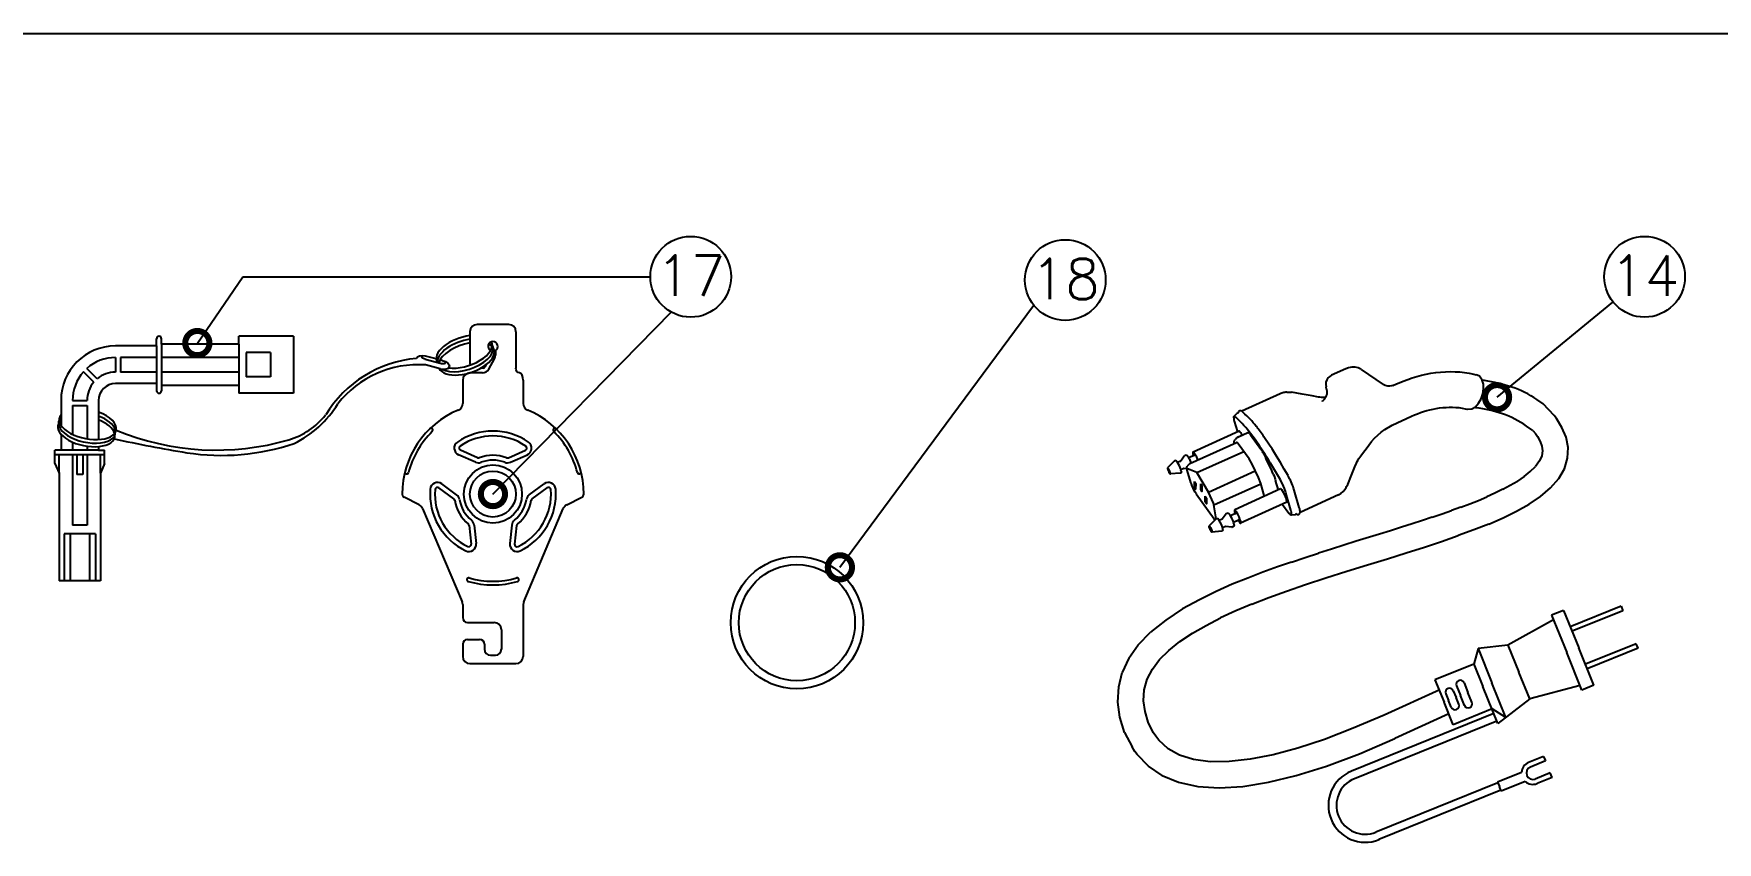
# Model space of a CAD drawing. Extents: x 115 to 2025, y 0 to 1377.
# Drawn here: x 1022 to 1543, y 1126 to 1377 of the extents above; entities that cross this region are included whole.
import ezdxf
from ezdxf.enums import TextEntityAlignment as Align

# ---------------------------------------------------------------- set-up
doc = ezdxf.new("R2010")
doc.units = 0
doc.layers.get('0').update_dxf_attribs({"linetype": 'CONTINUOUS'})
for name, color, linetype in [('DANMEN', 7, 'CONTINUOUS'), ('SUNPOU', 7, 'CONTINUOUS'), ('WAKU', 7, 'CONTINUOUS')]:
    doc.layers.add(name, color=color, linetype=linetype)
doc.styles.get("Standard").update_dxf_attribs({"font": 'romans.shx', "bigfont": 'extfont.shx'})
doc.dimstyles.get("Standard").update_dxf_attribs({"dimscale": 5, "dimtxt": 2, "dimasz": 3, "dimexe": 1, "dimexo": 1, "dimgap": 0.6, "dimtad": 3, "dimdec": 0, "dimzin": 0, "dimdsep": 46, "dimtxsty": 'STANDARD', "dimblk1": 'OPEN', "dimblk2": 'OPEN', "dimsah": 1, "dimcen": 1.5, "dimadec": 0, "dimazin": 0, "dimtfac": 1, "dimtdec": 0, "dimtmove": 0, "dimatfit": 0, "dimldrblk": 'DOTSMALL', "dimfxl": 1, "dimtvp": 1, "dimtolj": 1, "dimtzin": 0, "dimarcsym": 0})

# ---------------------------------------------------------------- blocks, each defined once
blk = doc.blocks.new('_DotSmall')
at = {"color": 0, "linetype": 'ByBlock', "const_width": 0.5}
blk.add_lwpolyline([(-0.0625, 0, 1), (0.0625, 0, 1)], format="xyb", close=True, dxfattribs=at)
blk = doc.blocks.new('_OPEN')
at = {"color": 0, "linetype": 'ByBlock'}
for p, q in [((-1, 0.167), (0, 0)), ((0, 0), (-1, -0.167)), ((0, 0), (-1, 0))]:
    blk.add_line(p, q, dxfattribs=at)

msp = doc.modelspace()

# ---------------------------------------------------------------- linework, layer by layer
at = {"color": 2}
for p, q in [((1428.18, 1273.01), (1423.82, 1271.07)), ((1432.99, 1272.83), (1439.8, 1268.19)), ((1440.4, 1267.88), (1439.8, 1268.19)), ((1442.82, 1267.85), (1443.94, 1268.33)), ((1407.87, 1265.28), (1395.94, 1259.87)), ((1408.09, 1265.35), (1407.87, 1265.28)), ((1409, 1265.64), (1408.09, 1265.35)), ((1421.6, 1263.69), (1421.55, 1263.66)), ((1422.23, 1266.68), (1422.08, 1267.47)), ((1393.51, 1258.27), (1394.44, 1259.18)), ((1394.44, 1259.18), (1394.48, 1259.17)), ((1394.96, 1259.43), (1394.48, 1259.17)), ((1394.89, 1259.49), (1394.86, 1259.37)), ((1396.08, 1259.75), (1395.94, 1259.87)), ((1442.61, 1255.54), (1448.51, 1258.33)), ((1492.74, 1258.56), (1489.4, 1262.12)), ((1493.45, 1257.64), (1492.74, 1258.56)), ((1395.11, 1253.74), (1380.88, 1247.25)), ((1393.63, 1256.82), (1394.59, 1253.49)), ((1394.9, 1251.95), (1397.81, 1253.27)), ((1398.22, 1253.09), (1398.19, 1253.14)), ((1401.92, 1248.02), (1398.71, 1252.51)), ((1400.79, 1254.74), (1400.5, 1255.1)), ((1400.85, 1254.64), (1400.79, 1254.74)), ((1402.66, 1252.2), (1402.57, 1252.35)), ((1486.2, 1253.92), (1486.94, 1252.99)), ((1486.97, 1252.94), (1487.59, 1252.04)), ((1379.86, 1243.68), (1394.36, 1250.24)), ((1382.06, 1240.9), (1396.57, 1247.45)), ((1394.44, 1251.6), (1393.92, 1251.01)), ((1394.9, 1251.95), (1394.44, 1251.6)), ((1398.25, 1245.12), (1394.88, 1249.78)), ((1399.39, 1252.01), (1399.4, 1252.05)), ((1487.59, 1252.04), (1488.4, 1250.51)), ((1488.4, 1250.51), (1488.93, 1249.04)), ((1497.09, 1248.65), (1496.46, 1251.81)), ((1496.94, 1245.37), (1497.09, 1248.65)), ((1375.16, 1244.51), (1372.97, 1242.35)), ((1375.16, 1244.51), (1375.21, 1244.54)), ((1375.44, 1244.65), (1375.21, 1244.54)), ((1375.77, 1244.45), (1375.63, 1244.56)), ((1376.97, 1244.37), (1376.08, 1244)), ((1376.97, 1244.37), (1377.03, 1244.44)), ((1378.16, 1246.01), (1377.03, 1244.44)), ((1378.02, 1242.11), (1377.13, 1241.69)), ((1377.13, 1241.69), (1377.14, 1241.73)), ((1378.06, 1242.1), (1378.02, 1242.11)), ((1379.01, 1242.04), (1378.06, 1242.1)), ((1378.16, 1246.01), (1378.2, 1246.04)), ((1378.76, 1246.29), (1378.2, 1246.04)), ((1379.09, 1246.08), (1378.95, 1246.2)), ((1382.06, 1240.9), (1378.96, 1242.18)), ((1379.65, 1243.52), (1379.08, 1242.86)), ((1379.57, 1245.47), (1379.32, 1245.82)), ((1381.16, 1246.14), (1379.56, 1245.43)), ((1380.93, 1246.4), (1381.02, 1246.09)), ((1399.16, 1243.48), (1398.25, 1245.12)), ((1401.14, 1239.33), (1399.16, 1243.48)), ((1405.23, 1241.54), (1403.42, 1245.36)), ((1407.92, 1238.59), (1404.89, 1243.8)), ((1488.22, 1244.48), (1486.97, 1242.76)), ((1494.21, 1239.03), (1495.98, 1242.08)), ((1495.98, 1242.08), (1496.94, 1245.37)), ((1376.93, 1240.69), (1373.82, 1240.47)), ((1377.21, 1240.8), (1376.93, 1240.69)), ((1376.93, 1240.69), (1376.97, 1240.69)), ((1377.21, 1240.8), (1377.25, 1240.99)), ((1377.25, 1241.16), (1377.25, 1240.99)), ((1380.19, 1237.86), (1380.22, 1237.82)), ((1385.65, 1234.85), (1382.06, 1240.9)), ((1385.65, 1234.85), (1400.15, 1241.4)), ((1387.33, 1230.89), (1401.83, 1237.45)), ((1401.84, 1237.49), (1401.14, 1239.33)), ((1402.92, 1233.75), (1401.84, 1237.49)), ((1405.72, 1240.42), (1405.23, 1241.54)), ((1407.3, 1235.47), (1406.42, 1238.45)), ((1428.46, 1236.55), (1428.79, 1237.23)), ((1483.47, 1239.66), (1481.42, 1238.26)), ((1491.68, 1236.16), (1494.21, 1239.03)), ((1381.83, 1234.38), (1381.86, 1234.33)), ((1381.86, 1234.33), (1387.43, 1226.59)), ((1408.01, 1235.81), (1393.78, 1229.31)), ((1409.89, 1231.72), (1395.61, 1225.23)), ((1402.98, 1233.49), (1402.92, 1233.75)), ((1411.18, 1229.23), (1409.65, 1234.58)), ((1412.23, 1235.39), (1412.23, 1235.43)), ((1413.77, 1230.08), (1412.23, 1235.39)), ((1425.96, 1233.96), (1414.03, 1228.55)), ((1488.58, 1233.5), (1491.68, 1236.16)), ((1388.06, 1226.57), (1385.88, 1224.39)), ((1388.06, 1226.57), (1387.33, 1230.89)), ((1389.87, 1226.43), (1389.01, 1226.07)), ((1389.87, 1226.43), (1389.92, 1226.5)), ((1391.09, 1228.07), (1389.92, 1226.5)), ((1391.09, 1228.07), (1391.1, 1228.11)), ((1391.66, 1228.35), (1391.1, 1228.11)), ((1391.99, 1228.15), (1391.85, 1228.26)), ((1392.46, 1227.49), (1392.22, 1227.88)), ((1394.06, 1228.2), (1392.46, 1227.49)), ((1392.59, 1227.29), (1392.46, 1227.49)), ((1392.61, 1227.24), (1392.59, 1227.29)), ((1395, 1226.17), (1393.41, 1225.46)), ((1393.83, 1228.46), (1393.92, 1228.15)), ((1408.55, 1231.03), (1410.59, 1228.33)), ((1411.22, 1227.8), (1412.53, 1227.86)), ((1412.53, 1227.86), (1412.58, 1227.89)), ((1413.05, 1228.12), (1412.58, 1227.89)), ((1413.07, 1228.03), (1413, 1228.09)), ((1413.8, 1230.03), (1413.77, 1230.08)), ((1414, 1228.43), (1414.01, 1228.47)), ((1455.01, 1227.05), (1451.92, 1226.02)), ((1463.83, 1230.14), (1460.98, 1229.1)), ((1472.56, 1224.96), (1476.96, 1226.89)), ((1389.82, 1222.72), (1386.71, 1222.49)), ((1390.92, 1224.17), (1390.03, 1223.76)), ((1390.96, 1224.16), (1390.92, 1224.17)), ((1392.93, 1223.99), (1390.96, 1224.16)), ((1392.93, 1223.99), (1392.98, 1224.02)), ((1393.54, 1224.26), (1392.98, 1224.02)), ((1393.53, 1225.1), (1393.49, 1225.11)), ((1393.59, 1224.67), (1393.58, 1224.46)), ((1442.08, 1222.88), (1438.6, 1221.82)), ((1445.44, 1223.97), (1442.08, 1222.88)), ((1448.74, 1224.98), (1445.44, 1223.97)), ((1451.92, 1226.02), (1448.74, 1224.98)), ((1457.88, 1219.58), (1462.99, 1221.38)), ((1423.76, 1217.19), (1419.78, 1215.92)), ((1441.11, 1214.23), (1446.95, 1216.07)), ((1446.95, 1216.07), (1452.56, 1217.83)), ((1452.56, 1217.83), (1457.88, 1219.58)), ((1411.42, 1213.18), (1407.04, 1211.67)), ((1428.54, 1210.36), (1434.97, 1212.35)), ((1434.96, 1212.35), (1441.11, 1214.23)), ((1409.87, 1204.21), (1415.75, 1206.2)), ((1388.02, 1204.09), (1382.89, 1201.54)), ((1399.11, 1200.15), (1404.36, 1202.17)), ((1404.36, 1202.17), (1409.87, 1204.21)), ((1372.43, 1195.24), (1367.73, 1191.5)), ((1384.89, 1193.57), (1389.38, 1195.89)), ((1492.54, 1195.34), (1478.45, 1187.49)), ((1495.68, 1198.23), (1491.97, 1196.73)), ((1491.97, 1196.73), (1496.66, 1185.14)), ((1495.68, 1198.23), (1500.37, 1186.64)), ((1513.51, 1199.5), (1497.74, 1193.13)), ((1514.07, 1198.11), (1498.31, 1191.74)), ((1513.51, 1199.5), (1514.07, 1198.11)), ((1376.79, 1188.55), (1380.67, 1191.14)), ((1380.67, 1191.14), (1384.89, 1193.57)), ((1469.17, 1186.44), (1467.89, 1181.61)), ((1478.45, 1187.49), (1469.17, 1186.44)), ((1469.17, 1186.44), (1473.48, 1175.78)), ((1478.45, 1187.49), (1481.82, 1179.15)), ((1501.34, 1173.55), (1496.66, 1185.14)), ((1505.05, 1175.05), (1500.37, 1186.64)), ((1518.19, 1187.91), (1502.43, 1181.54)), ((1518.75, 1186.52), (1502.99, 1180.15)), ((1518.75, 1186.52), (1518.19, 1187.91)), ((1360.94, 1183.4), (1358.9, 1179.03)), ((1366.64, 1176.89), (1368.27, 1180.03)), ((1467.89, 1181.61), (1455.83, 1176.74)), ((1467.89, 1181.61), (1470.7, 1174.65)), ((1485.19, 1170.8), (1481.82, 1179.15)), ((1365.74, 1173.63), (1366.64, 1176.89)), ((1455.83, 1176.74), (1458.64, 1169.78)), ((1462.52, 1174.86), (1463.74, 1171.84)), ((1464.84, 1175.79), (1466.06, 1172.78)), ((1475.32, 1163.22), (1470.7, 1174.65)), ((1477.79, 1165.11), (1473.48, 1175.78)), ((1500.78, 1174.94), (1485.19, 1170.8)), ((1505.05, 1175.05), (1501.34, 1173.55)), ((1365.56, 1170.24), (1365.74, 1173.63)), ((1365.98, 1166.92), (1365.56, 1170.24)), ((1457.29, 1173.65), (1440.05, 1165.82)), ((1461.45, 1162.83), (1458.64, 1169.78)), ((1459.19, 1172.43), (1460.03, 1170.35)), ((1460.88, 1168.26), (1460.03, 1170.35)), ((1461.51, 1173.37), (1462.35, 1171.28)), ((1463.19, 1169.2), (1462.35, 1171.28)), ((1464.96, 1168.83), (1463.74, 1171.84)), ((1467.28, 1169.77), (1466.06, 1172.78)), ((1485.19, 1170.8), (1475.32, 1163.22)), ((1474.08, 1166.28), (1429.93, 1148.44)), ((1440.05, 1165.82), (1430.53, 1161.72)), ((1475.02, 1163.96), (1430.86, 1146.12)), ((1460.11, 1166.16), (1443.35, 1158.55)), ((1473.51, 1167.7), (1461.45, 1162.83)), ((1477.79, 1165.11), (1473.51, 1167.7)), ((1359.63, 1160.47), (1361.95, 1155.98)), ((1369.35, 1159.25), (1368.54, 1160.44)), ((1370.24, 1158.07), (1369.35, 1159.25)), ((1421.59, 1158.28), (1413.32, 1155.56)), ((1430.53, 1161.72), (1421.59, 1158.28)), ((1432.43, 1153.86), (1443.35, 1158.55)), ((1373.16, 1155.37), (1370.24, 1158.07)), ((1376.67, 1153.4), (1373.16, 1155.37)), ((1381.04, 1152.07), (1376.67, 1153.4)), ((1405.67, 1153.49), (1398.56, 1152.12)), ((1413.32, 1155.56), (1405.67, 1153.49)), ((1422.23, 1150.05), (1432.43, 1153.86)), ((1386.19, 1151.38), (1381.04, 1152.07)), ((1392.07, 1151.41), (1386.19, 1151.38)), ((1398.56, 1152.13), (1392.07, 1151.41)), ((1412.86, 1147.13), (1422.23, 1150.05)), ((1482.66, 1148.08), (1475.24, 1145.08)), ((1489.48, 1152.99), (1484.84, 1151.12)), ((1490.04, 1151.6), (1485.4, 1149.73)), ((1491.54, 1147.89), (1486.9, 1146.02)), ((1489.48, 1152.99), (1490.04, 1151.6)), ((1492.1, 1146.5), (1491.54, 1147.89)), ((1371.32, 1147.13), (1376.39, 1145.01)), ((1376.39, 1145.01), (1382.32, 1143.72)), ((1382.32, 1143.72), (1388.97, 1143.31)), ((1388.97, 1143.31), (1396.27, 1143.75)), ((1396.27, 1143.75), (1404.24, 1145.03)), ((1404.24, 1145.03), (1412.86, 1147.13)), ((1475.34, 1144.85), (1437.55, 1129.58)), ((1475.24, 1145.08), (1475.8, 1143.69)), ((1476.37, 1142.3), (1475.8, 1143.69)), ((1483.78, 1145.3), (1476.37, 1142.3)), ((1492.1, 1146.5), (1487.47, 1144.63)), ((1476.27, 1142.53), (1438.48, 1127.26))]:
    msp.add_line(p, q, dxfattribs=at)
for points in [[(1432.99, 1272.83), (1432.88, 1272.89), (1432.06, 1273.3), (1431.1, 1273.53), (1430.1, 1273.52), (1429.05, 1273.34), (1428.17, 1273.01)], [(1423.82, 1271.07), (1423.22, 1270.67), (1422.68, 1270.17), (1422.3, 1269.59), (1422.05, 1268.9), (1422.01, 1268.2), (1422.08, 1267.47)], [(1442.82, 1267.85), (1442.46, 1267.73), (1441.88, 1267.61), (1441.18, 1267.65), (1440.4, 1267.88)], [(1470.09, 1270.15), (1469.58, 1270.69), (1468.92, 1271.06), (1468.61, 1271.17)], [(1409.91, 1265.76), (1409.65, 1265.74), (1409.26, 1265.66), (1409, 1265.64)], [(1409.91, 1265.76), (1411, 1265.79), (1411.33, 1265.75)], [(1419.73, 1264.26), (1417.77, 1264.64), (1414.63, 1265.18), (1411.33, 1265.75)], [(1421.86, 1264.09), (1421.15, 1264.09), (1420.7, 1264.11), (1420.13, 1264.2), (1419.73, 1264.26)], [(1393.51, 1258.27), (1393.5, 1258.23), (1393.44, 1258.16), (1393.42, 1258.08), (1393.43, 1257.92), (1393.47, 1257.74), (1393.46, 1257.53), (1393.54, 1257.18), (1393.63, 1256.82)], [(1393.83, 1258.2), (1393.76, 1258.26), (1393.6, 1258.29), (1393.55, 1258.26), (1393.51, 1258.27)], [(1395.94, 1259.87), (1395.87, 1259.93), (1395.75, 1259.96), (1395.6, 1260.03), (1395.48, 1260.02), (1395.4, 1260.04), (1395.31, 1260.02), (1395.21, 1259.96), (1395.12, 1259.94), (1395.06, 1259.87), (1395, 1259.76), (1394.92, 1259.61), (1394.89, 1259.49)], [(1496.46, 1251.81), (1495.17, 1254.84), (1493.44, 1257.6)], [(1396.08, 1252.51), (1395.86, 1252.85), (1395.69, 1253.19), (1395.56, 1253.34), (1395.43, 1253.5), (1395.3, 1253.66), (1395.23, 1253.72), (1395.11, 1253.74)], [(1397.81, 1253.27), (1397.85, 1253.3), (1398.01, 1253.26), (1398.08, 1253.21), (1398.19, 1253.14)], [(1398.22, 1253.09), (1398.42, 1252.87), (1398.71, 1252.51)], [(1402.57, 1252.35), (1401.01, 1254.43), (1400.85, 1254.64)], [(1405.35, 1248.21), (1404.59, 1249.39), (1402.82, 1251.99), (1402.66, 1252.2)], [(1380.88, 1247.25), (1380.83, 1247.22), (1380.79, 1247.06), (1380.85, 1246.63), (1380.93, 1246.4)], [(1394.36, 1250.24), (1394.41, 1250.27), (1394.45, 1250.26), (1394.66, 1250.08), (1394.79, 1249.93), (1394.88, 1249.78)], [(1401.92, 1248.02), (1402.17, 1247.67), (1402.41, 1247.27)], [(1402.56, 1247.03), (1402.5, 1247.13), (1402.41, 1247.28)], [(1402.56, 1247.03), (1402.8, 1246.64), (1402.99, 1246.21), (1403.42, 1245.36)], [(1410.3, 1239.95), (1409.15, 1241.99), (1407.95, 1243.99), (1406.71, 1246), (1406.12, 1247.02), (1405.47, 1248.01), (1405.35, 1248.21)], [(1488.93, 1249.04), (1489.12, 1247.57), (1488.93, 1246.07), (1488.22, 1244.48)], [(1372.97, 1242.35), (1372.94, 1242.23), (1372.99, 1242.09), (1373.02, 1241.88), (1373.1, 1241.65), (1373.22, 1241.45), (1373.41, 1241.03), (1373.65, 1240.64)], [(1373.18, 1242.17), (1373.12, 1242.27), (1373.05, 1242.33), (1372.97, 1242.35)], [(1373.82, 1240.47), (1373.86, 1240.46), (1373.88, 1240.54), (1373.87, 1240.67), (1373.8, 1240.9), (1373.65, 1241.35), (1373.53, 1241.55), (1373.42, 1241.78), (1373.34, 1241.97), (1373.18, 1242.17)], [(1375.44, 1244.65), (1375.56, 1244.62), (1375.63, 1244.56)], [(1375.96, 1244.19), (1375.86, 1244.3), (1375.84, 1244.39), (1375.77, 1244.45)], [(1378.76, 1246.29), (1378.92, 1246.25), (1378.95, 1246.2)], [(1379.08, 1241.65), (1379, 1242), (1378.96, 1242.18), (1378.97, 1242.39), (1378.96, 1242.52), (1379.01, 1242.75), (1379.08, 1242.86)], [(1379.32, 1245.82), (1379.22, 1245.93), (1379.16, 1246.03), (1379.09, 1246.08)], [(1379.72, 1245.18), (1379.68, 1245.23), (1379.57, 1245.47)], [(1379.65, 1243.52), (1379.76, 1243.62), (1379.86, 1243.68)], [(1380.32, 1243.87), (1380.2, 1244.23), (1380.03, 1244.56), (1379.9, 1244.89), (1379.72, 1245.18)], [(1380.33, 1243.91), (1380.23, 1244.18), (1379.95, 1244.75), (1379.81, 1245.03)], [(1381.16, 1246.14), (1381.21, 1246.17), (1381.23, 1246.25)], [(1428.79, 1237.23), (1429.96, 1240.05), (1431.05, 1242.68), (1431.49, 1243.83), (1431.72, 1244.28), (1432.02, 1244.83), (1432.28, 1245.23)], [(1483.47, 1239.66), (1485.38, 1241.17), (1486.97, 1242.76)], [(1373.65, 1240.64), (1373.71, 1240.54), (1373.78, 1240.48), (1373.82, 1240.47)], [(1377.25, 1241.16), (1377.24, 1241.29), (1377.19, 1241.43), (1377.13, 1241.69)], [(1380.22, 1237.82), (1380.19, 1237.86), (1379.08, 1241.65)], [(1405.72, 1240.42), (1405.96, 1239.85), (1406.32, 1238.89), (1406.42, 1238.45)], [(1427.91, 1235.67), (1428.06, 1235.93), (1428.27, 1236.3), (1428.46, 1236.55)], [(1476.88, 1235.7), (1479.18, 1236.95), (1481.42, 1238.26)], [(1387.33, 1230.89), (1387.19, 1231.38), (1385.65, 1234.85), (1385.65, 1234.85)], [(1409.83, 1232.53), (1409.68, 1232.98), (1409.5, 1233.44), (1409.12, 1234.29), (1408.88, 1234.72), (1408.4, 1235.5), (1408.23, 1235.67), (1408.13, 1235.78), (1408.01, 1235.81)], [(1409.89, 1231.72), (1409.94, 1231.75), (1409.95, 1231.79), (1409.93, 1231.92), (1409.94, 1232.12), (1409.86, 1232.31), (1409.83, 1232.53)], [(1425.96, 1233.96), (1426.69, 1234.42), (1427.38, 1235.01), (1427.91, 1235.67)], [(1463.83, 1230.14), (1466.63, 1231.19), (1469.32, 1232.27), (1471.88, 1233.37)], [(1476.88, 1235.7), (1474.42, 1234.53), (1471.88, 1233.37)], [(1476.96, 1226.89), (1481.12, 1228.91), (1485.04, 1231.12), (1488.58, 1233.5)], [(1387.72, 1226.23), (1387.56, 1226.4), (1387.43, 1226.59)], [(1391.66, 1228.35), (1391.78, 1228.32), (1391.85, 1228.26)], [(1392.22, 1227.88), (1392.12, 1227.99), (1392.1, 1228.08), (1391.99, 1228.15)], [(1393.49, 1225.11), (1393.4, 1225.43), (1393.26, 1225.92), (1393.07, 1226.34), (1392.85, 1226.81), (1392.61, 1227.24)], [(1393.25, 1225.88), (1393.16, 1226.19), (1393.03, 1226.52), (1392.89, 1226.8), (1392.7, 1227.1)], [(1393.78, 1229.31), (1393.73, 1229.28), (1393.69, 1229.12), (1393.72, 1228.91), (1393.75, 1228.69), (1393.83, 1228.46)], [(1394.06, 1228.2), (1394.11, 1228.23), (1394.11, 1228.27)], [(1395.09, 1226.2), (1395.08, 1226.16), (1395, 1226.17)], [(1410.59, 1228.33), (1410.72, 1228.17), (1410.89, 1228), (1411.03, 1227.89), (1411.14, 1227.82), (1411.22, 1227.8)], [(1411.22, 1227.8), (1411.25, 1227.79), (1411.3, 1227.82), (1411.35, 1227.85), (1411.39, 1228.01), (1411.37, 1228.1), (1411.38, 1228.31), (1411.34, 1228.48), (1411.26, 1228.88), (1411.18, 1229.23)], [(1414.01, 1228.47), (1414.06, 1228.67), (1414.03, 1228.89), (1414.03, 1229.06), (1414, 1229.27), (1413.91, 1229.63), (1413.8, 1230.03)], [(1455.01, 1227.05), (1458.06, 1228.08), (1460.98, 1229.1)], [(1393.59, 1224.67), (1393.56, 1224.88), (1393.53, 1225.1)], [(1393.54, 1224.26), (1393.55, 1224.3), (1393.6, 1224.37), (1393.58, 1224.42), (1393.58, 1224.46)], [(1395.61, 1225.23), (1395.66, 1225.26), (1395.7, 1225.42), (1395.63, 1225.86), (1395.55, 1226.04)], [(1438.6, 1221.82), (1431.38, 1219.61), (1427.61, 1218.41), (1423.76, 1217.19)], [(1472.56, 1224.96), (1467.9, 1223.14), (1463, 1221.38)], [(1411.42, 1213.18), (1415.65, 1214.6), (1419.78, 1215.92)], [(1407.04, 1211.67), (1402.54, 1210.01), (1397.85, 1208.24)], [(1397.85, 1208.24), (1393.03, 1206.29), (1388.02, 1204.09)], [(1415.75, 1206.2), (1422.06, 1208.26), (1428.54, 1210.36)], [(1382.89, 1201.54), (1377.6, 1198.66), (1372.43, 1195.24)], [(1399.11, 1200.15), (1394.13, 1198.07), (1389.38, 1195.89)], [(1360.94, 1183.4), (1363.89, 1187.51), (1367.73, 1191.5)], [(1368.26, 1180.02), (1370.52, 1183), (1373.38, 1185.84), (1376.79, 1188.55)], [(1357.59, 1169.84), (1357.82, 1174.51), (1358.9, 1179.03)], [(1359.63, 1160.47), (1358.19, 1165.17), (1357.59, 1169.84)], [(1368.54, 1160.44), (1366.96, 1163.63), (1365.98, 1166.92)], [(1371.32, 1147.13), (1367.06, 1149.99), (1363.57, 1153.63), (1362.87, 1154.55), (1361.95, 1155.98)]]:
    msp.add_lwpolyline(points, dxfattribs=at)
for points in [[(1381.33, 1238.09), (1381.69, 1237.49), (1381.67, 1235.74), (1381.32, 1236.34)], [(1383.28, 1237.4), (1383.63, 1236.8), (1383.62, 1235.06), (1383.26, 1235.65)], [(1384.66, 1233.55), (1385.02, 1232.95), (1385, 1231.21), (1384.65, 1231.8)]]:
    msp.add_lwpolyline(points, close=True, dxfattribs=at)
at = {"color": 4}
for centre, radius, start, end in [((1143.45, 1239.68), 36.69, 95.0013, 148.7314), ((1140.63, 1242.9), 31.38, 85.7209, 142.1365), ((1093.96, 1273.29), 23.25, 286.8831, 321.2097), ((1087.67, 1279.69), 33.19, 296.2483, 328.1197), ((1078.22, 1328.78), 80.93, 247.4552, 286.1406), ((1149.58, 1731.4), 491.01, 257.8882, 260.5603), ((1079.83, 1316.38), 70.17, 261.1673, 288.722)]:
    msp.add_arc(centre, radius, start, end, dxfattribs=at)
at = {"color": 2}
for centre, radius, start, end in [((1388.25, 1225.82), 0.775, 33.1749, 104.4358), ((1381.58, 1221.44), 8.75, 11.7414, 33.2623), ((1389.67, 1223.18), 0.484, 287.9825, 5.5893), ((1460.35, 1172.9), 1.25, 22, 202), ((1463.68, 1175.33), 1.25, 22, 202), ((1462.04, 1168.73), 1.25, 202, 22), ((1466.12, 1169.3), 1.25, 202, 22), ((1434.21, 1137.85), 11.42, 112, 292), ((1486.15, 1147.87), 3.5, 112, 176.6231), ((1486.15, 1147.87), 2, 112, 202), ((1434.21, 1137.85), 8.92, 112, 292), ((1486.15, 1147.87), 3.5, 227.3769, 292), ((1486.15, 1147.87), 2, 202, 292)]:
    msp.add_arc(centre, radius, start, end, dxfattribs=at)
msp.add_ellipse((1386.3, 1223.44), major_axis=(-0.416, 0.953), ratio=0.155518, dxfattribs=at)
for points, knots in [([(1443.94, 1268.33), (1443.94, 1268.33), (1444.69, 1268.66), (1444.69, 1268.66), (1451.68, 1271.76), (1460.35, 1273.12), (1467.86, 1271.35), (1467.86, 1271.35), (1468.61, 1271.17), (1468.61, 1271.17)], [0, 0, 0, 0, 1, 1, 1, 2, 2, 2, 3, 3, 3, 3]), ([(1465.75, 1260.55), (1465.75, 1260.55), (1465.87, 1260.52), (1465.87, 1260.52), (1469.65, 1259.99), (1471.87, 1266.57), (1470.47, 1269.47), (1470.47, 1269.47), (1470.08, 1270.11), (1470.08, 1270.11)], [0, 0, 0, 0, 1, 1, 1, 2, 2, 2, 3, 3, 3, 3]), ([(1489.4, 1262.12), (1489.4, 1262.12), (1487.38, 1263.48), (1487.38, 1263.48), (1482.62, 1266.93), (1476.88, 1268.35), (1471.19, 1269.34), (1471.19, 1269.34), (1470.47, 1269.47), (1470.47, 1269.47)], [0, 0, 0, 0, 1, 1, 1, 2, 2, 2, 3, 3, 3, 3]), ([(1422.24, 1266.72), (1422.24, 1266.72), (1422.36, 1265.98), (1422.36, 1265.98), (1422.42, 1264.99), (1421.79, 1263.42), (1420.84, 1262.95), (1420.84, 1262.95), (1420.83, 1262.91), (1420.83, 1262.91)], [0, 0, 0, 0, 1, 1, 1, 2, 2, 2, 3, 3, 3, 3]), ([(1399.4, 1252.05), (1399.4, 1252.05), (1398.76, 1252.88), (1398.76, 1252.88), (1397.4, 1254.68), (1395.92, 1256.4), (1394.22, 1257.89), (1394.22, 1257.89), (1393.83, 1258.2), (1393.83, 1258.2)], [0, 0, 0, 0, 1, 1, 1, 2, 2, 2, 3, 3, 3, 3]), ([(1400.5, 1255.1), (1400.5, 1255.1), (1400.47, 1255.15), (1400.47, 1255.15), (1399.23, 1256.71), (1397.92, 1258.22), (1396.4, 1259.51), (1396.4, 1259.51), (1396.08, 1259.75), (1396.08, 1259.75)], [0, 0, 0, 0, 1, 1, 1, 2, 2, 2, 3, 3, 3, 3]), ([(1448.51, 1258.33), (1448.51, 1258.33), (1449.53, 1258.75), (1449.53, 1258.75), (1454.35, 1260.79), (1460.07, 1261.77), (1465.23, 1260.67), (1465.23, 1260.67), (1465.75, 1260.55), (1465.75, 1260.55)], [0, 0, 0, 0, 1, 1, 1, 2, 2, 2, 3, 3, 3, 3]), ([(1486.2, 1253.92), (1486.2, 1253.92), (1484.21, 1255.27), (1484.21, 1255.27), (1479.55, 1258.56), (1474.12, 1260.22), (1468.53, 1260.97), (1468.53, 1260.97), (1468.09, 1261.08), (1468.09, 1261.08)], [0, 0, 0, 0, 1, 1, 1, 2, 2, 2, 3, 3, 3, 3]), ([(1432.28, 1245.23), (1432.28, 1245.23), (1432.86, 1246.06), (1432.86, 1246.06), (1435.09, 1248.98), (1437.08, 1252.21), (1440.29, 1254.21), (1440.29, 1254.21), (1442.61, 1255.54), (1442.61, 1255.54)], [0, 0, 0, 0, 1, 1, 1, 2, 2, 2, 3, 3, 3, 3]), ([(1382.39, 1244.8), (1382.39, 1244.8), (1382.23, 1245.17), (1382.23, 1245.17), (1382.09, 1245.53), (1381.29, 1247.12), (1380.92, 1247.24), (1380.92, 1247.24), (1380.88, 1247.25), (1380.88, 1247.25)], [0, 0, 0, 0, 1, 1, 1, 2, 2, 2, 3, 3, 3, 3]), ([(1393.56, 1249.88), (1393.56, 1249.88), (1393.56, 1250.05), (1393.56, 1250.05), (1393.53, 1250.35), (1393.71, 1250.64), (1393.81, 1250.91), (1393.81, 1250.91), (1393.92, 1251.01), (1393.92, 1251.01)], [0, 0, 0, 0, 1, 1, 1, 2, 2, 2, 3, 3, 3, 3]), ([(1404.89, 1243.8), (1404.89, 1243.8), (1404.8, 1243.94), (1404.8, 1243.94), (1403.3, 1246.35), (1401.76, 1248.8), (1400.09, 1251.09), (1400.09, 1251.09), (1399.39, 1252.01), (1399.39, 1252.01)], [0, 0, 0, 0, 1, 1, 1, 2, 2, 2, 3, 3, 3, 3]), ([(1377.14, 1241.73), (1377.14, 1241.73), (1377.06, 1241.96), (1377.06, 1241.96), (1376.79, 1242.67), (1376.52, 1243.4), (1376.09, 1244.03), (1376.09, 1244.03), (1375.96, 1244.19), (1375.96, 1244.19)], [0, 0, 0, 0, 1, 1, 1, 2, 2, 2, 3, 3, 3, 3]), ([(1381.83, 1234.38), (1381.83, 1234.38), (1381.55, 1234.78), (1381.55, 1234.78), (1381.15, 1235.53), (1380.6, 1236.55), (1380.37, 1237.36), (1380.37, 1237.36), (1380.22, 1237.82), (1380.22, 1237.82)], [0, 0, 0, 0, 1, 1, 1, 2, 2, 2, 3, 3, 3, 3]), ([(1409.65, 1234.58), (1409.65, 1234.58), (1409.48, 1235.12), (1409.48, 1235.12), (1409.07, 1236.23), (1408.72, 1237.05), (1408.18, 1238.11), (1408.18, 1238.11), (1407.92, 1238.59), (1407.92, 1238.59)], [0, 0, 0, 0, 1, 1, 1, 2, 2, 2, 3, 3, 3, 3]), ([(1412.23, 1235.43), (1412.23, 1235.43), (1412.04, 1236.02), (1412.04, 1236.02), (1411.6, 1237.38), (1410.97, 1238.66), (1410.29, 1239.91), (1410.29, 1239.91), (1410.3, 1239.95), (1410.3, 1239.95)], [0, 0, 0, 0, 1, 1, 1, 2, 2, 2, 3, 3, 3, 3]), ([(1395.55, 1226.04), (1395.55, 1226.04), (1395.41, 1226.5), (1395.41, 1226.5), (1395.21, 1227.05), (1394.38, 1229.08), (1393.82, 1229.3), (1393.82, 1229.3), (1393.78, 1229.31), (1393.78, 1229.31)], [0, 0, 0, 0, 1, 1, 1, 2, 2, 2, 3, 3, 3, 3]), ([(1394.85, 1226.08), (1394.85, 1226.08), (1395, 1225.84), (1395, 1225.84), (1395.29, 1225.48), (1395.19, 1225.49), (1395.56, 1225.2), (1395.56, 1225.2), (1395.6, 1225.19), (1395.6, 1225.19), (1395.6, 1225.19), (1395.61, 1225.23), (1395.61, 1225.23)], [0, 0, 0, 0, 1, 1, 1, 2, 2, 2, 3, 3, 3, 4, 4, 4, 4]), ([(1413.07, 1228.03), (1413.07, 1228.03), (1413.22, 1227.95), (1413.22, 1227.95), (1413.51, 1227.83), (1413.85, 1227.99), (1413.97, 1228.27), (1413.97, 1228.27), (1414, 1228.43), (1414, 1228.43)], [0, 0, 0, 0, 1, 1, 1, 2, 2, 2, 3, 3, 3, 3])]:
    msp.add_open_spline(points, degree=3, knots=knots, dxfattribs=at)
at = {"layer": 'DANMEN', "color": 2}
for p, q in [((1156.8, 1284.49), (1156.8, 1274.74)), ((1168.8, 1286.74), (1159.05, 1286.74)), ((1171.05, 1284.49), (1171.05, 1273.24)), ((1059.71, 1280.08), (1046.96, 1280.08)), ((1059.71, 1280.08), (1059.71, 1282.33)), ((1061.21, 1280.64), (1061.21, 1282.33)), ((1085.21, 1280.64), (1061.21, 1280.64)), ((1085.21, 1280.64), (1085.21, 1283.08)), ((1102.09, 1283.08), (1085.21, 1283.08)), ((1102.09, 1283.08), (1102.09, 1265.45)), ((1164.67, 1278.69), (1164.67, 1277.2)), ((1160.86, 1273.24), (1160.24, 1273.24)), ((1161.51, 1273.62), (1161.92, 1274.36)), ((1162.61, 1272.9), (1164.39, 1276.1)), ((1059.71, 1268.45), (1046.96, 1268.45)), ((1059.71, 1268.45), (1059.71, 1266.2)), ((1061.21, 1267.89), (1061.21, 1266.2)), ((1085.21, 1267.89), (1061.21, 1267.89)), ((1085.21, 1267.89), (1085.21, 1265.45)), ((1154.55, 1269.49), (1154.55, 1262.3)), ((1160.64, 1271.74), (1156.8, 1271.74)), ((1173.3, 1269.49), (1173.3, 1262.3)), ((1030.09, 1263.2), (1030.09, 1255.53)), ((1041.71, 1263.2), (1041.71, 1251.11)), ((1102.09, 1265.45), (1085.21, 1265.45)), ((1030.09, 1252.73), (1030.09, 1247.83)), ((1028.21, 1243.7), (1028.21, 1247.83)), ((1030.09, 1247.83), (1028.21, 1247.83)), ((1041.71, 1248.94), (1041.71, 1247.83)), ((1041.71, 1247.83), (1043.59, 1247.83)), ((1043.59, 1243.7), (1043.59, 1247.83)), ((1028.21, 1243.7), (1029.52, 1240.7)), ((1043.59, 1243.7), (1042.27, 1240.7)), ((1029.52, 1240.7), (1029.52, 1207.33)), ((1042.27, 1240.7), (1042.27, 1207.33)), ((1141.07, 1230.86), (1136.41, 1233.24)), ((1186.78, 1230.86), (1191.43, 1233.24)), ((1142.12, 1229.74), (1154.37, 1200.91)), ((1173.48, 1200.91), (1185.73, 1229.74)), ((1042.27, 1207.33), (1029.52, 1207.33)), ((1154.55, 1200.03), (1154.55, 1195.99)), ((1173.3, 1200.03), (1173.3, 1183.99)), ((1156.05, 1194.49), (1164.3, 1194.49)), ((1166.55, 1192.24), (1166.55, 1186.24)), ((1154.55, 1187.74), (1154.55, 1183.99)), ((1156.05, 1189.24), (1159.8, 1189.24)), ((1161.3, 1187.74), (1161.3, 1186.24)), ((1163.17, 1184.36), (1164.67, 1184.36)), ((1156.8, 1181.74), (1171.05, 1181.74))]:
    msp.add_line(p, q, dxfattribs=at)
at = {"layer": 'DANMEN', "color": 4}
for p, q in [((1059.71, 1280.08), (1059.71, 1268.45)), ((1061.21, 1280.64), (1061.21, 1267.89)), ((1085.21, 1280.64), (1085.21, 1267.89)), ((1163.17, 1278.69), (1163.17, 1278.63)), ((1041.28, 1269.94), (1038.09, 1273.13)), ((1046.96, 1276.51), (1046.96, 1272.01)), ((1048.46, 1276.51), (1048.46, 1272.01)), ((1059.71, 1276.51), (1048.46, 1276.51)), ((1085.21, 1276.51), (1061.21, 1276.51)), ((1087.46, 1278.01), (1087.46, 1270.51)), ((1094.96, 1278.01), (1087.46, 1278.01)), ((1094.96, 1278.01), (1094.96, 1270.51)), ((1142.89, 1275.95), (1147.98, 1274.68)), ((1147.57, 1273.04), (1142.98, 1274.19)), ((1146.35, 1276.06), (1142.99, 1276.89)), ((1148.21, 1275.59), (1147.52, 1275.76)), ((1040.22, 1268.88), (1037.03, 1272.07)), ((1059.71, 1272.01), (1048.46, 1272.01)), ((1085.21, 1272.01), (1061.21, 1272.01)), ((1094.96, 1270.51), (1087.46, 1270.51)), ((1033.65, 1263.2), (1038.15, 1263.2)), ((1033.65, 1261.7), (1038.15, 1261.7)), ((1033.65, 1261.7), (1033.65, 1252.73)), ((1038.15, 1261.7), (1038.15, 1251.33)), ((1041.71, 1247.83), (1030.09, 1247.83)), ((1033.65, 1250.31), (1033.65, 1247.83)), ((1038.15, 1249.06), (1038.15, 1247.83)), ((1159.12, 1245.48), (1153.87, 1247.78)), ((1168.72, 1245.48), (1173.97, 1247.78)), ((1043.59, 1246.33), (1028.21, 1246.33)), ((1029.52, 1240.7), (1029.52, 1246.33)), ((1033.65, 1246.33), (1033.65, 1224.58)), ((1034.96, 1246.33), (1034.96, 1240.33)), ((1036.84, 1246.33), (1036.84, 1240.33)), ((1038.15, 1246.33), (1038.15, 1224.58)), ((1042.27, 1240.7), (1042.27, 1246.33)), ((1158.52, 1244.11), (1153.27, 1246.41)), ((1169.33, 1244.11), (1174.58, 1246.41)), ((1036.84, 1240.33), (1034.96, 1240.33)), ((1152.67, 1233.98), (1148.06, 1237.38)), ((1175.17, 1233.98), (1179.79, 1237.38)), ((1151.79, 1232.78), (1147.17, 1236.17)), ((1176.06, 1232.78), (1180.68, 1236.17)), ((1031.02, 1221.95), (1031.02, 1207.33)), ((1040.77, 1221.95), (1031.02, 1221.95)), ((1032.9, 1221.95), (1032.9, 1207.33)), ((1038.15, 1224.58), (1033.65, 1224.58)), ((1038.9, 1221.95), (1038.9, 1207.33)), ((1040.77, 1221.95), (1040.77, 1207.33)), ((1156.59, 1224.46), (1157.22, 1218.76)), ((1158.08, 1224.62), (1158.71, 1218.93)), ((1169.77, 1224.62), (1169.14, 1218.93)), ((1171.26, 1224.46), (1170.63, 1218.76))]:
    msp.add_line(p, q, dxfattribs=at)
for radius in [9, 7.12]:
    msp.add_circle((1163.92, 1234.24), radius, dxfattribs=at)
at = {"layer": 'DANMEN', "color": 2}
for radius in [20.5, 18]:
    msp.add_circle((1258.11, 1194.42), radius, dxfattribs=at)
for centre, radius, start, end in [((1159.05, 1284.49), 2.25, 90, 180), ((1168.8, 1284.49), 2.25, 0, 90), ((1046.96, 1263.2), 16.88, 90, 180), ((1060.46, 1282.33), 0.75, 0, 180), ((1163.92, 1279.99), 1.5, 300, 240), ((1158.3, 1274.74), 1.5, 180, 201.9126), ((1160.86, 1273.99), 0.75, 270, 330.9454), ((1162.42, 1277.2), 2.25, 330.9454, 0), ((1046.96, 1263.2), 5.25, 90, 180), ((1156.8, 1269.49), 2.25, 90, 180), ((1160.64, 1273.99), 2.25, 270, 330.9454), ((1060.46, 1266.2), 0.75, 180, 0), ((1163.92, 1234.24), 28.12, 112.502, 180), ((1152.3, 1262.3), 2.25, 292.502, 0), ((1175.55, 1262.3), 2.25, 180, 247.498), ((1163.92, 1234.24), 28.12, 0, 67.498), ((1136.92, 1234.24), 1.12, 180, 242.9709), ((1190.92, 1234.24), 1.12, 297.0291, 0), ((1140.05, 1228.86), 2.25, 23.0255, 62.9709), ((1187.8, 1228.86), 2.25, 117.0291, 156.9745), ((1152.3, 1200.03), 2.25, 0, 23.0255), ((1175.55, 1200.03), 2.25, 156.9745, 180), ((1156.05, 1195.99), 1.5, 180, 270), ((1164.3, 1192.24), 2.25, 0, 90), ((1156.05, 1187.74), 1.5, 90, 180), ((1159.8, 1187.74), 1.5, 0, 90), ((1163.17, 1186.24), 1.88, 180, 270), ((1164.67, 1186.24), 1.88, 270, 0), ((1156.8, 1183.99), 2.25, 180, 270), ((1171.05, 1183.99), 2.25, 270, 0)]:
    msp.add_arc(centre, radius, start, end, dxfattribs=at)
at = {"layer": 'DANMEN', "color": 4}
for centre, radius, start, end in [((1046.96, 1263.2), 13.31, 90, 131.7704), ((1046.96, 1263.2), 13.31, 138.2296, 180), ((1046.96, 1263.2), 8.81, 139.8821, 180), ((1046.96, 1263.2), 8.81, 90, 130.1179), ((1163.92, 1234.24), 27, 134.2102, 165.7898), ((1144.7, 1253.99), 0.563, 314.2102, 134.2102), ((1163.92, 1234.24), 19.5, 55.5826, 124.4174), ((1163.92, 1234.24), 18, 55.5826, 124.4174), ((1183.14, 1253.99), 0.563, 45.7898, 225.7898), ((1163.92, 1234.24), 27, 14.2102, 45.7898), ((1154.17, 1248.47), 2.25, 124.4174, 246.3346), ((1154.17, 1248.47), 0.75, 124.4174, 246.3346), ((1173.67, 1248.47), 0.75, 293.6654, 55.5826), ((1173.67, 1248.47), 2.25, 293.6654, 55.5826), ((1159.42, 1246.17), 2.25, 246.3346, 290.9772), ((1159.42, 1246.17), 0.75, 246.3346, 290.9772), ((1163.92, 1234.24), 12, 69.2968, 110.7032), ((1163.92, 1234.24), 10.5, 69.2662, 110.7338), ((1168.42, 1246.17), 2.25, 249.0228, 293.6654), ((1168.42, 1246.17), 0.75, 249.0228, 293.6654), ((1137.2, 1241), 0.563, 165.7898, 345.7898), ((1146.72, 1235.57), 2.25, 53.6654, 175.5826), ((1181.12, 1235.57), 2.25, 4.4174, 126.3346), ((1190.64, 1241), 0.563, 194.2102, 14.2102), ((1163.92, 1234.24), 19.5, 175.5826, 244.4174), ((1163.92, 1234.24), 18, 175.5826, 244.4174), ((1146.72, 1235.57), 0.75, 53.6654, 175.5826), ((1151.34, 1232.17), 0.75, 9.0228, 53.6654), ((1163.92, 1234.24), 12, 189.2968, 230.7032), ((1151.34, 1232.17), 2.25, 9.0228, 53.6654), ((1163.92, 1234.24), 10.5, 189.2662, 230.7338), ((1163.92, 1234.24), 10.5, 309.2662, 350.7338), ((1163.92, 1234.24), 12, 309.2968, 350.7032), ((1163.92, 1234.24), 18, 295.5826, 4.4174), ((1163.92, 1234.24), 19.5, 295.5826, 4.4174), ((1176.5, 1232.17), 2.25, 126.3346, 170.9772), ((1176.5, 1232.17), 0.75, 126.3346, 170.9772), ((1181.12, 1235.57), 0.75, 4.4174, 126.3346), ((1155.84, 1224.38), 2.25, 6.3346, 50.9772), ((1172, 1224.38), 2.25, 129.0228, 173.6654), ((1155.84, 1224.38), 0.75, 6.3346, 50.9772), ((1172, 1224.38), 0.75, 129.0228, 173.6654), ((1156.47, 1218.68), 2.25, 244.4174, 6.3346), ((1156.47, 1218.68), 0.75, 244.4174, 6.3346), ((1171.37, 1218.68), 2.25, 173.6654, 295.5826), ((1171.37, 1218.68), 0.75, 173.6654, 295.5826), ((1156.42, 1207.72), 0.563, 74.2102, 254.2102), ((1163.92, 1234.24), 28.12, 254.2102, 285.7898), ((1163.92, 1234.24), 27, 254.2102, 285.7898), ((1171.42, 1207.72), 0.563, 285.7898, 105.7898)]:
    msp.add_arc(centre, radius, start, end, dxfattribs=at)
for centre, major_axis, start_param, end_param in [((1155.01, 1278.29), (-8.56, -2.77), 4.344799, 6.408388), ((1155.36, 1277.22), (-8.56, -2.77), 4.385444, 6.157766), ((1155.71, 1276.15), (-8.56, -2.77), 10.708998, 12.241176), ((1155.71, 1276.15), (-8.56, -2.77), 6.342523, 9.550106), ((1155.36, 1277.22), (-8.56, -2.77), 6.703771, 9.747319), ((1155.01, 1278.29), (-8.56, -2.77), 7.099252, 9.508135), ((1155.71, 1276.15), (-8.56, -2.77), 9.677458, 9.923087), ((1142.8, 1275.59), (-2.55, 0.64), 4.759815, 6.283185), ((1147.89, 1274.32), (2.55, -0.64), 4.712389, 6.283185), ((1148.12, 1275.23), (1.09, -0.27), 4.712389, 6.283185), ((1038.15, 1254.76), (-8.81, 1.83), 5.959535, 9.693033), ((1038.38, 1255.86), (-8.81, 1.83), 6.026985, 9.444785), ((1038.38, 1255.86), (-8.81, 1.83), 3.1616, 4.430241), ((1038.15, 1254.76), (-8.81, 1.83), 3.409847, 4.402166), ((1037.92, 1253.66), (-8.81, 1.83), 6.157857, 9.550106), ((1037.92, 1253.66), (-8.81, 1.83), 12.184059, 12.31369), ((1037.92, 1253.66), (-8.81, 1.83), 3.405448, 4.37374)]:
    msp.add_ellipse(centre, major_axis=major_axis, ratio=0.5, start_param=start_param, end_param=end_param, dxfattribs=at)
at = {"layer": 'DANMEN', "color": 4, "extrusion": (0, 0, -1)}
for centre, major_axis, ratio, start_param, end_param in [((1143.02, 1276.5), (-1.16, 0.34), 0.464263, 4.692977, 6.651758), ((1147.89, 1274.32), (2.55, -0.64), 0.5, 4.712389, 6.283185)]:
    msp.add_ellipse(centre, major_axis=major_axis, ratio=ratio, start_param=start_param, end_param=end_param, dxfattribs=at)
at = {"layer": 'DANMEN', "color": 2, "extrusion": (0, 0, -1)}
msp.add_ellipse((1172.17, 1273.24), major_axis=(0, 1.5), ratio=0.75, start_param=3.141593, end_param=4.712389, dxfattribs=at)
at = {"layer": 'DANMEN', "color": 2}
msp.add_ellipse((1172.17, 1269.49), major_axis=(0, 2.25), ratio=0.5, start_param=4.712389, end_param=6.283185, dxfattribs=at)
at = {"layer": 'SUNPOU'}
for centre in [(1225.21, 1301.5), (1341.27, 1300.48), (1520.79, 1301.5)]:
    msp.add_circle(centre, 12.5, dxfattribs=at)
at = {"layer": 'WAKU', "color": 6}
msp.add_line((2025, 1376.75), (115, 1376.75), dxfattribs=at)

# ---------------------------------------------------------------- texts
at = {"layer": 'SUNPOU'}
for s, p in [('17', (1225.21, 1301.84)), ('18', (1341.27, 1300.82)), ('14', (1520.79, 1301.84))]:
    msp.add_text(s, height=12.5, dxfattribs=at).set_placement(p, align=Align.MIDDLE)

# ---------------------------------------------------------------- leaders
for points in [[(1072.33, 1280.98), (1086.43, 1301.5), (1212.57, 1301.5)], [(1163.92, 1234.24), (1219.19, 1290.55)], [(1271.44, 1211.56), (1331.43, 1292.59)], [(1475.07, 1264.22), (1510.97, 1293.59)]]:
    msp.add_leader(points, dimstyle='STANDARD', dxfattribs=at)

doc.saveas('drawing.dxf')
